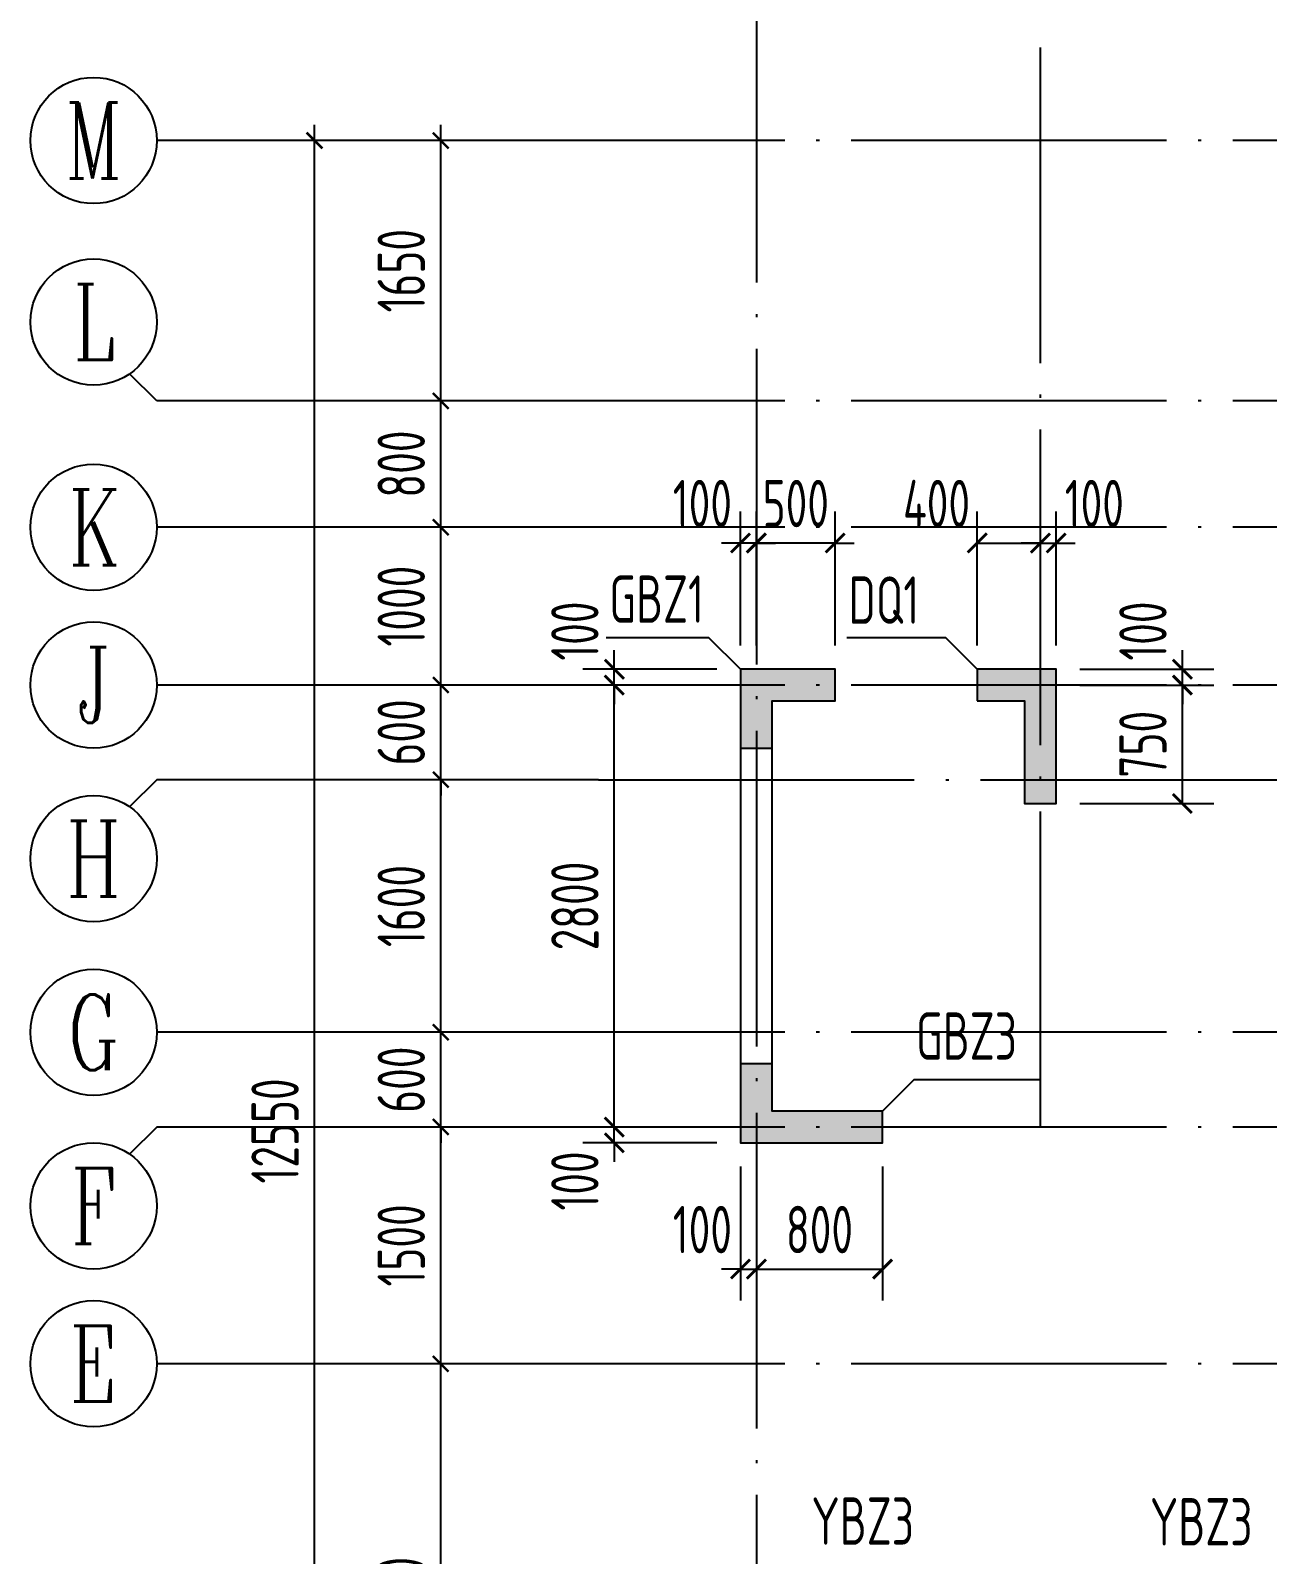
# Model space of a CAD drawing. Extents: x -1058961 to 23600, y -449123 to 2751847.
# Drawn here: x -449364 to -441525, y -111919 to -102264 of the extents above; entities that cross this region are included whole.
import ezdxf
from ezdxf.enums import TextEntityAlignment as Align

# ---------------------------------------------------------------- set-up
doc = ezdxf.new("R2010")
doc.units = 0
doc.header["$LTSCALE"] = 1000
doc.linetypes.add('DOTE', pattern=[2.42, 2, -0.2, 0.02, -0.2])
doc.layers.get('0').update_dxf_attribs({"linetype": 'CONTINUOUS'})
doc.layers.get('DEFPOINTS').update_dxf_attribs({"linetype": 'CONTINUOUS'})
for name, color, linetype in [('A-AXIS', 1, 'CONTINUOUS'), ('A-DOTE', 10, 'DOTE'), ('AXIS_NUM', 7, 'CONTINUOUS'), ('S-Q墙实线', 6, 'CONTINUOUS'), ('S-Q墙标注', 3, 'CONTINUOUS'), ('S-X详图填充', 252, 'CONTINUOUS'), ('S-X详图实线', 4, 'CONTINUOUS'), ('S-Y一般标注', 3, 'CONTINUOUS'), ('S-Z柱编号', 6, 'CONTINUOUS')]:
    doc.layers.add(name, color=color, linetype=linetype)
doc.styles.add('TSSD_Axis', font='complex.shx', dxfattribs={"width": 0.7, "bigfont": 'hztxt.shx'})
doc.styles.add('TSSD_DIMENSION', font='Tssdeng.shx', dxfattribs={"width": 0.7, "bigfont": 'tssdchn.shx'})
doc.styles.add('TSSD_REIN', font='tssdeng.shx', dxfattribs={"width": 0.7, "height": 300, "bigfont": 'tssdchn.shx'})
doc.styles.add('结构文字', font='zstxt.shx', dxfattribs={"width": 0.7, "bigfont": 'zshz.shx'})
doc.dimstyles.new('STRUCK', dxfattribs={"dimtxt": 400, "dimasz": 121, "dimexe": 200, "dimexo": 150, "dimgap": 115, "dimtad": 1, "dimdec": 0, "dimdsep": 46, "dimtxsty": '结构文字', "dimblk": 'ARCHTICK', "dimcen": 400, "dimclrd": 3, "dimclre": 3, "dimclrt": 7, "dimadec": 0, "dimazin": 0, "dimtfac": 1, "dimtdec": 0, "dimtix": 1, "dimtmove": 2, "dimatfit": 3, "dimldrblk": '_DIMX', "dimfxl": 0, "dimtolj": 1, "dimtzin": 0, "dimarcsym": 0})
doc.dimstyles.new('TSSD_100_100', dxfattribs={"dimtxt": 300, "dimasz": 100, "dimexe": 100, "dimexo": 250, "dimgap": 100, "dimtad": 1, "dimdec": 0, "dimzin": 0, "dimdsep": 46, "dimtxsty": 'TSSD_DIMENSION', "dimblk": 'ARCHTICK', "dimcen": 0, "dimdle": 100, "dimclrt": 7, "dimadec": 0, "dimazin": 0, "dimtfac": 1, "dimtdec": 0, "dimtix": 1, "dimtmove": 2, "dimatfit": 3, "dimldrblk": 'ARCHTICK', "dimfxl": 0, "dimtolj": 1, "dimtzin": 0, "dimarcsym": 0})

# ---------------------------------------------------------------- blocks, each defined once
blk = doc.blocks.new('ts_axno')
at = {"color": 0, "linetype": 'ByBlock', "lineweight": -2}
blk.add_circle((0, 0), 0.5, dxfattribs=at)
at = {"color": 0, "linetype": 'ByBlock', "lineweight": -2, "style": 'TSSD_Axis', "width": 0.7}
blk.add_attdef('A', text='', height=0.6, dxfattribs=at).set_placement((0, 0), align=Align.MIDDLE_CENTER)
blk = doc.blocks.new('_ArchTick')
at = {"color": 0, "linetype": 'ByBlock', "const_width": 0.15}
blk.add_lwpolyline([(-0.5, -0.5), (0.5, 0.5)], dxfattribs=at)
blk = doc.blocks.new('*D1086')
at = {"layer": 'DEFPOINTS', "color": 0}
for p in [(2600, 10900), (3600, 10900), (3600, 9400)]:
    blk.add_point(p, dxfattribs=at)
at = {"layer": 'S-Y一般标注', "color": 0, "lineweight": -2}
for p, q in [((2600, 9300), (2600, 11000)), ((3350, 10900), (2500, 10900)), ((3350, 9400), (2500, 9400))]:
    blk.add_line(p, q, dxfattribs=at)
at = {"layer": 'S-Y一般标注', "color": 0, "lineweight": -2, "xscale": 100, "yscale": 100, "zscale": 100}
for p, rotation in [((2600, 10900), 90), ((2600, 9400), 270)]:
    blk.add_blockref('_ArchTick', p, dxfattribs=dict(at, rotation=rotation))
at = {"layer": 'S-Y一般标注', "color": 7, "insert": (2350, 10150), "char_height": 300, "attachment_point": 5, "rotation": 90, "style": 'TSSD_DIMENSION'}
blk.add_mtext('\\A1;1500', dxfattribs=at)
blk = doc.blocks.new('*D1087')
at = {"layer": 'DEFPOINTS', "color": 0}
for p in [(2600, 11500), (3600, 11500), (3600, 10900)]:
    blk.add_point(p, dxfattribs=at)
at = {"layer": 'S-Y一般标注', "color": 0, "lineweight": -2}
for p, q in [((2600, 11500), (2600, 11600)), ((3350, 11500), (2500, 11500)), ((2600, 10900), (2600, 11500)), ((3350, 10900), (2500, 10900)), ((2600, 10900), (2600, 10800))]:
    blk.add_line(p, q, dxfattribs=at)
at = {"layer": 'S-Y一般标注', "color": 0, "lineweight": -2, "xscale": 100, "yscale": 100, "zscale": 100}
for p, rotation in [((2600, 11500), 270), ((2600, 10900), 90)]:
    blk.add_blockref('_ArchTick', p, dxfattribs=dict(at, rotation=rotation))
at = {"layer": 'S-Y一般标注', "color": 7, "insert": (2350, 11200), "char_height": 300, "attachment_point": 5, "rotation": 90, "style": 'TSSD_DIMENSION'}
blk.add_mtext('\\A1;600', dxfattribs=at)
blk = doc.blocks.new('*D1088')
at = {"layer": 'DEFPOINTS', "color": 0}
for p in [(2600, 13100.3), (3600, 13100.3), (3600, 11500)]:
    blk.add_point(p, dxfattribs=at)
at = {"layer": 'S-Y一般标注', "color": 0, "lineweight": -2}
for p, q in [((2600, 11400), (2600, 13200.3)), ((3350, 13100.3), (2500, 13100.3)), ((3350, 11500), (2500, 11500))]:
    blk.add_line(p, q, dxfattribs=at)
at = {"layer": 'S-Y一般标注', "color": 0, "lineweight": -2, "xscale": 100, "yscale": 100, "zscale": 100}
for p, rotation in [((2600, 13100.3), 90), ((2600, 11500), 270)]:
    blk.add_blockref('_ArchTick', p, dxfattribs=dict(at, rotation=rotation))
at = {"layer": 'S-Y一般标注', "color": 7, "insert": (2350, 12300.2), "char_height": 300, "attachment_point": 5, "rotation": 90, "style": 'TSSD_DIMENSION'}
blk.add_mtext('\\A1;1600', dxfattribs=at)
blk = doc.blocks.new('*D1089')
at = {"layer": 'DEFPOINTS', "color": 0}
for p in [(2600, 13700), (3600, 13700), (3600, 13100.3)]:
    blk.add_point(p, dxfattribs=at)
at = {"layer": 'S-Y一般标注', "color": 0, "lineweight": -2}
for p, q in [((2600, 13700), (2600, 13800)), ((3350, 13700), (2500, 13700)), ((2600, 13100.3), (2600, 13700)), ((3350, 13100.3), (2500, 13100.3)), ((2600, 13100.3), (2600, 13000.3))]:
    blk.add_line(p, q, dxfattribs=at)
at = {"layer": 'S-Y一般标注', "color": 0, "lineweight": -2, "xscale": 100, "yscale": 100, "zscale": 100}
for p, rotation in [((2600, 13700), 270), ((2600, 13100.3), 90)]:
    blk.add_blockref('_ArchTick', p, dxfattribs=dict(at, rotation=rotation))
at = {"layer": 'S-Y一般标注', "color": 7, "insert": (2350, 13400.2), "char_height": 300, "attachment_point": 5, "rotation": 90, "style": 'TSSD_DIMENSION'}
blk.add_mtext('\\A1;600', dxfattribs=at)
blk = doc.blocks.new('*D1090')
at = {"layer": 'DEFPOINTS', "color": 0}
for p in [(2600, 14700), (3600, 14700), (3600, 13700)]:
    blk.add_point(p, dxfattribs=at)
at = {"layer": 'S-Y一般标注', "color": 0, "lineweight": -2}
for p, q in [((2600, 13600), (2600, 14800)), ((3350, 14700), (2500, 14700)), ((3350, 13700), (2500, 13700))]:
    blk.add_line(p, q, dxfattribs=at)
at = {"layer": 'S-Y一般标注', "color": 0, "lineweight": -2, "xscale": 100, "yscale": 100, "zscale": 100}
for p, rotation in [((2600, 14700), 90), ((2600, 13700), 270)]:
    blk.add_blockref('_ArchTick', p, dxfattribs=dict(at, rotation=rotation))
at = {"layer": 'S-Y一般标注', "color": 7, "insert": (2350, 14200), "char_height": 300, "attachment_point": 5, "rotation": 90, "style": 'TSSD_DIMENSION'}
blk.add_mtext('\\A1;1000', dxfattribs=at)
blk = doc.blocks.new('*D1091')
at = {"layer": 'DEFPOINTS', "color": 0}
for p in [(1800, 17150), (3600, 17150), (3600, 4600)]:
    blk.add_point(p, dxfattribs=at)
at = {"layer": 'S-Y一般标注', "color": 0, "lineweight": -2}
for p, q in [((1800, 4500), (1800, 17250)), ((3350, 17150), (1700, 17150)), ((3350, 4600), (1700, 4600))]:
    blk.add_line(p, q, dxfattribs=at)
at = {"layer": 'S-Y一般标注', "color": 0, "lineweight": -2, "xscale": 100, "yscale": 100, "zscale": 100}
for p, rotation in [((1800, 17150), 90), ((1800, 4600), 270)]:
    blk.add_blockref('_ArchTick', p, dxfattribs=dict(at, rotation=rotation))
at = {"layer": 'S-Y一般标注', "color": 7, "insert": (1550, 10875), "char_height": 300, "attachment_point": 5, "rotation": 90, "style": 'TSSD_DIMENSION'}
blk.add_mtext('\\A1;12550', dxfattribs=at)
blk = doc.blocks.new('*D1092')
at = {"layer": 'DEFPOINTS', "color": 0}
for p in [(2600, 15500), (3600, 15500), (3600, 14700)]:
    blk.add_point(p, dxfattribs=at)
at = {"layer": 'S-Y一般标注', "color": 0, "lineweight": -2}
for p, q in [((2600, 14600), (2600, 15600)), ((3350, 15500), (2500, 15500)), ((3350, 14700), (2500, 14700))]:
    blk.add_line(p, q, dxfattribs=at)
at = {"layer": 'S-Y一般标注', "color": 0, "lineweight": -2, "xscale": 100, "yscale": 100, "zscale": 100}
for p, rotation in [((2600, 15500), 90), ((2600, 14700), 270)]:
    blk.add_blockref('_ArchTick', p, dxfattribs=dict(at, rotation=rotation))
at = {"layer": 'S-Y一般标注', "color": 7, "insert": (2350, 15100), "char_height": 300, "attachment_point": 5, "rotation": 90, "style": 'TSSD_DIMENSION'}
blk.add_mtext('\\A1;800', dxfattribs=at)
blk = doc.blocks.new('*D1094')
at = {"layer": 'DEFPOINTS', "color": 0}
for p in [(2600, 9400), (3600, 9400), (3600, 6400)]:
    blk.add_point(p, dxfattribs=at)
at = {"layer": 'S-Y一般标注', "color": 0, "lineweight": -2}
for p, q in [((2600, 6300), (2600, 9500)), ((3350, 9400), (2500, 9400)), ((3350, 6400), (2500, 6400))]:
    blk.add_line(p, q, dxfattribs=at)
at = {"layer": 'S-Y一般标注', "color": 0, "lineweight": -2, "xscale": 100, "yscale": 100, "zscale": 100}
for p, rotation in [((2600, 9400), 90), ((2600, 6400), 270)]:
    blk.add_blockref('_ArchTick', p, dxfattribs=dict(at, rotation=rotation))
at = {"layer": 'S-Y一般标注', "color": 7, "insert": (2350, 7900), "char_height": 300, "attachment_point": 5, "rotation": 90, "style": 'TSSD_DIMENSION'}
blk.add_mtext('\\A1;3000', dxfattribs=at)
blk = doc.blocks.new('*D1123')
at = {"layer": 'DEFPOINTS', "color": 0}
for p in [(2600, 17150), (3600, 17150), (3600, 15500)]:
    blk.add_point(p, dxfattribs=at)
at = {"layer": 'S-Y一般标注', "color": 0, "lineweight": -2}
for p, q in [((2600, 15400), (2600, 17250)), ((3350, 17150), (2500, 17150)), ((3350, 15500), (2500, 15500))]:
    blk.add_line(p, q, dxfattribs=at)
at = {"layer": 'S-Y一般标注', "color": 0, "lineweight": -2, "xscale": 100, "yscale": 100, "zscale": 100}
for p, rotation in [((2600, 17150), 90), ((2600, 15500), 270)]:
    blk.add_blockref('_ArchTick', p, dxfattribs=dict(at, rotation=rotation))
at = {"layer": 'S-Y一般标注', "color": 7, "insert": (2350, 16325), "char_height": 300, "attachment_point": 5, "rotation": 90, "style": 'TSSD_DIMENSION'}
blk.add_mtext('\\A1;1650', dxfattribs=at)
blk = doc.blocks.new('*D113')
at = {"layer": 'DEFPOINTS', "color": 0}
for p in [(-445664.4, -109211), (-444864.4, -109211), (-444864.4, -109311)]:
    blk.add_point(p, dxfattribs=at)
at = {"layer": 'S-Q墙标注', "color": 3, "lineweight": -2}
for p, q in [((-445664.4, -109211), (-445664.4, -109090)), ((-445014.4, -109211), (-445864.4, -109211)), ((-445664.4, -109311), (-445664.4, -109211)), ((-445014.4, -109311), (-445864.4, -109311)), ((-445664.4, -109311), (-445664.4, -109432))]:
    blk.add_line(p, q, dxfattribs=at)
at = {"layer": 'S-Q墙标注', "color": 3, "lineweight": -2, "xscale": 121, "yscale": 121, "zscale": 121}
for p, rotation in [((-445664.4, -109211), 270), ((-445664.4, -109311), 90)]:
    blk.add_blockref('_ArchTick', p, dxfattribs=dict(at, rotation=rotation))
at = {"layer": 'S-Q墙标注', "color": 7, "insert": (-445914.4, -109552.9), "char_height": 300, "attachment_point": 5, "rotation": 90, "style": 'TSSD_REIN'}
blk.add_mtext('\\A1;100', dxfattribs=at)
blk = doc.blocks.new('_DIMX')
blk.add_line((-150, 0), (150, 0))
at = {"const_width": 50}
blk.add_lwpolyline([(-70, -70), (70, 70)], dxfattribs=at)
blk = doc.blocks.new('*D114')
at = {"layer": 'DEFPOINTS', "color": 0}
for p in [(-445664.4, -106411), (-444864.4, -106411), (-444864.4, -109211)]:
    blk.add_point(p, dxfattribs=at)
at = {"layer": 'S-Q墙标注', "color": 3, "lineweight": -2}
for p, q in [((-445014.4, -106411), (-445864.4, -106411)), ((-445664.4, -109211), (-445664.4, -106411)), ((-445014.4, -109211), (-445864.4, -109211))]:
    blk.add_line(p, q, dxfattribs=at)
at = {"layer": 'S-Q墙标注', "color": 3, "lineweight": -2, "xscale": 121, "yscale": 121, "zscale": 121}
for p, rotation in [((-445664.4, -106411), 90), ((-445664.4, -109211), 270)]:
    blk.add_blockref('_ArchTick', p, dxfattribs=dict(at, rotation=rotation))
at = {"layer": 'S-Q墙标注', "color": 7, "insert": (-445914.4, -107811), "char_height": 300, "attachment_point": 5, "rotation": 90, "style": 'TSSD_REIN'}
blk.add_mtext('\\A1;2800', dxfattribs=at)
blk = doc.blocks.new('*D115')
at = {"layer": 'DEFPOINTS', "color": 0}
for p in [(-445664.4, -106311), (-444864.4, -106311), (-444864.4, -106411)]:
    blk.add_point(p, dxfattribs=at)
at = {"layer": 'S-Q墙标注', "color": 3, "lineweight": -2}
for p, q in [((-445664.4, -106311), (-445664.4, -106190)), ((-445014.4, -106311), (-445864.4, -106311)), ((-445664.4, -106411), (-445664.4, -106311)), ((-445014.4, -106411), (-445864.4, -106411)), ((-445664.4, -106411), (-445664.4, -106532))]:
    blk.add_line(p, q, dxfattribs=at)
at = {"layer": 'S-Q墙标注', "color": 3, "lineweight": -2, "xscale": 121, "yscale": 121, "zscale": 121}
for p, rotation in [((-445664.4, -106311), 270), ((-445664.4, -106411), 90)]:
    blk.add_blockref('_ArchTick', p, dxfattribs=dict(at, rotation=rotation))
at = {"layer": 'S-Q墙标注', "color": 7, "insert": (-445914.4, -106069), "char_height": 300, "attachment_point": 5, "rotation": 90, "style": 'TSSD_REIN'}
blk.add_mtext('\\A1;100', dxfattribs=at)
blk = doc.blocks.new('*D116')
at = {"layer": 'DEFPOINTS', "color": 0}
for p in [(-444864.4, -109311), (-444764.4, -109311), (-444764.4, -110111)]:
    blk.add_point(p, dxfattribs=at)
at = {"layer": 'S-Q墙标注', "color": 3, "lineweight": -2}
for p, q in [((-444864.4, -109461), (-444864.4, -110311)), ((-444764.4, -109461), (-444764.4, -110311)), ((-444864.4, -110111), (-444985.4, -110111)), ((-444864.4, -110111), (-444764.4, -110111)), ((-444764.4, -110111), (-444643.4, -110111))]:
    blk.add_line(p, q, dxfattribs=at)
at = {"layer": 'S-Q墙标注', "color": 3, "lineweight": -2, "xscale": 121, "yscale": 121, "zscale": 121}
blk.add_blockref('_ArchTick', (-444864.4, -110111), dxfattribs=at)
at = {"layer": 'S-Q墙标注', "color": 3, "lineweight": -2, "xscale": 121, "yscale": 121, "zscale": 121, "rotation": 180}
blk.add_blockref('_ArchTick', (-444764.4, -110111), dxfattribs=at)
at = {"layer": 'S-Q墙标注', "color": 7, "insert": (-445106.3, -109861), "char_height": 300, "attachment_point": 5, "style": 'TSSD_REIN'}
blk.add_mtext('\\A1;100', dxfattribs=at)
blk = doc.blocks.new('*D117')
at = {"layer": 'DEFPOINTS', "color": 0}
for p in [(-444764.4, -109311), (-443964.4, -109311), (-443964.4, -110111)]:
    blk.add_point(p, dxfattribs=at)
at = {"layer": 'S-Q墙标注', "color": 3, "lineweight": -2}
for p, q in [((-444764.4, -109461), (-444764.4, -110311)), ((-443964.4, -109461), (-443964.4, -110311)), ((-444764.4, -110111), (-443964.4, -110111))]:
    blk.add_line(p, q, dxfattribs=at)
at = {"layer": 'S-Q墙标注', "color": 3, "lineweight": -2, "xscale": 121, "yscale": 121, "zscale": 121, "rotation": 180}
blk.add_blockref('_ArchTick', (-444764.4, -110111), dxfattribs=at)
at = {"layer": 'S-Q墙标注', "color": 3, "lineweight": -2, "xscale": 121, "yscale": 121, "zscale": 121}
blk.add_blockref('_ArchTick', (-443964.4, -110111), dxfattribs=at)
at = {"layer": 'S-Q墙标注', "color": 7, "insert": (-444364.4, -109861), "char_height": 300, "attachment_point": 5, "style": 'TSSD_REIN'}
blk.add_mtext('\\A1;800', dxfattribs=at)
blk = doc.blocks.new('*D120')
at = {"layer": 'DEFPOINTS', "color": 0}
for p in [(-444764.4, -105511), (-444764.4, -106311), (-444264.4, -106311)]:
    blk.add_point(p, dxfattribs=at)
at = {"layer": 'S-Q墙标注', "color": 3, "lineweight": -2}
for p, q in [((-444764.4, -106161), (-444764.4, -105311)), ((-444264.4, -106161), (-444264.4, -105311)), ((-444764.4, -105511), (-444885.4, -105511)), ((-444264.4, -105511), (-444764.4, -105511)), ((-444264.4, -105511), (-444143.4, -105511))]:
    blk.add_line(p, q, dxfattribs=at)
at = {"layer": 'S-Q墙标注', "color": 3, "lineweight": -2, "xscale": 121, "yscale": 121, "zscale": 121}
blk.add_blockref('_ArchTick', (-444764.4, -105511), dxfattribs=at)
at = {"layer": 'S-Q墙标注', "color": 3, "lineweight": -2, "xscale": 121, "yscale": 121, "zscale": 121, "rotation": 180}
blk.add_blockref('_ArchTick', (-444264.4, -105511), dxfattribs=at)
at = {"layer": 'S-Q墙标注', "color": 7, "insert": (-444514.4, -105261), "char_height": 300, "attachment_point": 5, "style": 'TSSD_REIN'}
blk.add_mtext('\\A1;500', dxfattribs=at)
blk = doc.blocks.new('*D121')
at = {"layer": 'DEFPOINTS', "color": 0}
for p in [(-444864.4, -105511), (-444864.4, -106311), (-444764.4, -106311)]:
    blk.add_point(p, dxfattribs=at)
at = {"layer": 'S-Q墙标注', "color": 3, "lineweight": -2}
for p, q in [((-444864.4, -106161), (-444864.4, -105311)), ((-444764.4, -106161), (-444764.4, -105311)), ((-444864.4, -105511), (-444985.4, -105511)), ((-444764.4, -105511), (-444864.4, -105511)), ((-444764.4, -105511), (-444643.4, -105511))]:
    blk.add_line(p, q, dxfattribs=at)
at = {"layer": 'S-Q墙标注', "color": 3, "lineweight": -2, "xscale": 121, "yscale": 121, "zscale": 121}
blk.add_blockref('_ArchTick', (-444864.4, -105511), dxfattribs=at)
at = {"layer": 'S-Q墙标注', "color": 3, "lineweight": -2, "xscale": 121, "yscale": 121, "zscale": 121, "rotation": 180}
blk.add_blockref('_ArchTick', (-444764.4, -105511), dxfattribs=at)
at = {"layer": 'S-Q墙标注', "color": 7, "insert": (-445106.3, -105261), "char_height": 300, "attachment_point": 5, "style": 'TSSD_REIN'}
blk.add_mtext('\\A1;100', dxfattribs=at)
blk = doc.blocks.new('*D132')
at = {"layer": 'DEFPOINTS', "color": 0}
for p in [(-442864.4, -106411), (-442064.4, -106411), (-442864.4, -107160.9)]:
    blk.add_point(p, dxfattribs=at)
at = {"layer": 'S-Q墙标注', "color": 3, "lineweight": -2}
for p, q in [((-442714.4, -106411), (-441864.4, -106411)), ((-442064.4, -107160.9), (-442064.4, -106411)), ((-442714.4, -107160.9), (-441864.4, -107160.9))]:
    blk.add_line(p, q, dxfattribs=at)
at = {"layer": 'S-Q墙标注', "color": 3, "lineweight": -2, "xscale": 121, "yscale": 121, "zscale": 121}
for p, rotation in [((-442064.4, -106411), 90), ((-442064.4, -107160.9), 270)]:
    blk.add_blockref('_ArchTick', p, dxfattribs=dict(at, rotation=rotation))
at = {"layer": 'S-Q墙标注', "color": 7, "insert": (-442314.4, -106785.9), "char_height": 300, "attachment_point": 5, "rotation": 90, "style": 'TSSD_REIN'}
blk.add_mtext('\\A1;750', dxfattribs=at)
blk = doc.blocks.new('*D133')
at = {"layer": 'DEFPOINTS', "color": 0}
for p in [(-442864.4, -106311), (-442064.4, -106311), (-442864.4, -106411)]:
    blk.add_point(p, dxfattribs=at)
at = {"layer": 'S-Q墙标注', "color": 3, "lineweight": -2}
for p, q in [((-442064.4, -106311), (-442064.4, -106190)), ((-442714.4, -106311), (-441864.4, -106311)), ((-442064.4, -106411), (-442064.4, -106311)), ((-442714.4, -106411), (-441864.4, -106411)), ((-442064.4, -106411), (-442064.4, -106532))]:
    blk.add_line(p, q, dxfattribs=at)
at = {"layer": 'S-Q墙标注', "color": 3, "lineweight": -2, "xscale": 121, "yscale": 121, "zscale": 121}
for p, rotation in [((-442064.4, -106311), 270), ((-442064.4, -106411), 90)]:
    blk.add_blockref('_ArchTick', p, dxfattribs=dict(at, rotation=rotation))
at = {"layer": 'S-Q墙标注', "color": 7, "insert": (-442314.4, -106069), "char_height": 300, "attachment_point": 5, "rotation": 90, "style": 'TSSD_REIN'}
blk.add_mtext('\\A1;100', dxfattribs=at)
blk = doc.blocks.new('*D134')
at = {"layer": 'DEFPOINTS', "color": 0}
for p in [(-442964.4, -105511), (-443364.3, -106311), (-442964.4, -106311)]:
    blk.add_point(p, dxfattribs=at)
at = {"layer": 'S-Q墙标注', "color": 3, "lineweight": -2}
for p, q in [((-443364.3, -106161), (-443364.3, -105311)), ((-442964.4, -106161), (-442964.4, -105311)), ((-443364.3, -105511), (-442964.4, -105511))]:
    blk.add_line(p, q, dxfattribs=at)
at = {"layer": 'S-Q墙标注', "color": 3, "lineweight": -2, "xscale": 121, "yscale": 121, "zscale": 121, "rotation": 180}
blk.add_blockref('_ArchTick', (-443364.3, -105511), dxfattribs=at)
at = {"layer": 'S-Q墙标注', "color": 3, "lineweight": -2, "xscale": 121, "yscale": 121, "zscale": 121}
blk.add_blockref('_ArchTick', (-442964.4, -105511), dxfattribs=at)
at = {"layer": 'S-Q墙标注', "color": 7, "insert": (-443622.4, -105261), "char_height": 300, "attachment_point": 5, "style": 'TSSD_REIN'}
blk.add_mtext('\\A1;400', dxfattribs=at)
blk = doc.blocks.new('*D135')
at = {"layer": 'DEFPOINTS', "color": 0}
for p in [(-442864.4, -105511), (-442964.4, -106311), (-442864.4, -106311)]:
    blk.add_point(p, dxfattribs=at)
at = {"layer": 'S-Q墙标注', "color": 3, "lineweight": -2}
for p, q in [((-442964.4, -106161), (-442964.4, -105311)), ((-442864.4, -106161), (-442864.4, -105311)), ((-442964.4, -105511), (-443085.4, -105511)), ((-442964.4, -105511), (-442864.4, -105511)), ((-442864.4, -105511), (-442743.4, -105511))]:
    blk.add_line(p, q, dxfattribs=at)
at = {"layer": 'S-Q墙标注', "color": 3, "lineweight": -2, "xscale": 121, "yscale": 121, "zscale": 121}
blk.add_blockref('_ArchTick', (-442964.4, -105511), dxfattribs=at)
at = {"layer": 'S-Q墙标注', "color": 3, "lineweight": -2, "xscale": 121, "yscale": 121, "zscale": 121, "rotation": 180}
blk.add_blockref('_ArchTick', (-442864.4, -105511), dxfattribs=at)
at = {"layer": 'S-Q墙标注', "color": 7, "insert": (-442622.5, -105261), "char_height": 300, "attachment_point": 5, "style": 'TSSD_REIN'}
blk.add_mtext('\\A1;100', dxfattribs=at)
blk = doc.blocks.new('20210726.16395156')
at = {"layer": 'A-AXIS'}
for p, q in [((3600, 17150), (800, 17150)), ((800, 15500), (628.4, 15671.7)), ((3600, 15500), (800, 15500)), ((3600, 14700), (800, 14700)), ((3600, 13700), (800, 13700)), ((800, 13100.3), (628.4, 12928.7)), ((3600, 13100.3), (800, 13100.3)), ((3600, 11500), (800, 11500)), ((800, 10900), (628.4, 10728.4)), ((3600, 10900), (800, 10900)), ((3600, 9400), (800, 9400))]:
    blk.add_line(p, q, dxfattribs=at)
at = {"layer": 'A-DOTE'}
for p, q in [((4600, 18249.9), (4600, 3600)), ((6400, 10900), (6400, 18249.9)), ((55600, 17150), (3600, 17150)), ((55600, 15500), (3600, 15500)), ((55600, 14700), (3600, 14700)), ((55600, 13700), (3600, 13700)), ((3600, 13100.3), (55600, 13100.3)), ((55600, 11500), (3600, 11500)), ((55600, 10900), (3600, 10900)), ((55600, 9400), (3600, 9400))]:
    blk.add_line(p, q, dxfattribs=at)
at = {"layer": 'A-AXIS'}
ref = blk.add_blockref('ts_axno', (400, 17150), dxfattribs=dict(at, xscale=800, yscale=800, zscale=800))
ref.add_attrib('G', 'M', dxfattribs={"layer": 'AXIS_NUM', "height": 480, "style": 'TSSD_Axis', "width": 0.7}).set_placement((400, 17150), align=Align.MIDDLE_CENTER)
ref = blk.add_blockref('ts_axno', (400, 16000), dxfattribs=dict(at, xscale=800, yscale=800, zscale=800))
ref.add_attrib('G', 'L', dxfattribs={"layer": 'AXIS_NUM', "height": 480, "style": 'TSSD_Axis', "width": 0.7}).set_placement((400, 16000), align=Align.MIDDLE_CENTER)
ref = blk.add_blockref('ts_axno', (400, 14700), dxfattribs=dict(at, xscale=800, yscale=800, zscale=800))
ref.add_attrib('G', 'K', dxfattribs={"layer": 'AXIS_NUM', "height": 480, "style": 'TSSD_Axis', "width": 0.7}).set_placement((400, 14700), align=Align.MIDDLE_CENTER)
ref = blk.add_blockref('ts_axno', (400, 13700), dxfattribs=dict(at, xscale=800, yscale=800, zscale=800))
ref.add_attrib('G', 'J', dxfattribs={"layer": 'AXIS_NUM', "height": 480, "style": 'TSSD_Axis', "width": 0.7}).set_placement((400, 13700), align=Align.MIDDLE_CENTER)
ref = blk.add_blockref('ts_axno', (400, 12600.3), dxfattribs=dict(at, xscale=800, yscale=800, zscale=800))
ref.add_attrib('C', 'H', dxfattribs={"layer": 'AXIS_NUM', "height": 480, "style": 'TSSD_Axis', "width": 0.7}).set_placement((400, 12600.3), align=Align.MIDDLE_CENTER)
ref = blk.add_blockref('ts_axno', (400, 11500), dxfattribs=dict(at, xscale=800, yscale=800, zscale=800))
ref.add_attrib('D', 'G', dxfattribs={"layer": 'AXIS_NUM', "height": 480, "style": 'TSSD_Axis', "width": 0.7}).set_placement((400, 11500), align=Align.MIDDLE_CENTER)
ref = blk.add_blockref('ts_axno', (400, 10400), dxfattribs=dict(at, xscale=800, yscale=800, zscale=800))
ref.add_attrib('C', 'F', dxfattribs={"layer": 'AXIS_NUM', "height": 480, "style": 'TSSD_Axis', "width": 0.7}).set_placement((400, 10400), align=Align.MIDDLE_CENTER)
ref = blk.add_blockref('ts_axno', (400, 9400), dxfattribs=dict(at, xscale=800, yscale=800, zscale=800))
ref.add_attrib('B', 'E', dxfattribs={"layer": 'AXIS_NUM', "height": 480, "style": 'TSSD_Axis', "width": 0.7}).set_placement((400, 9400), align=Align.MIDDLE_CENTER)
at = {"layer": 'S-Y一般标注'}
for base, p1, p2, picture, middle in [((1800, 17150), (3600, 4600), (3600, 17150), '*D1091', (1550, 10875)), ((2600, 17150), (3600, 15500), (3600, 17150), '*D1123', (2350, 16325)), ((2600, 15500), (3600, 14700), (3600, 15500), '*D1092', (2350, 15100)), ((2600, 14700), (3600, 13700), (3600, 14700), '*D1090', (2350, 14200)), ((2600, 13700), (3600, 13100.3), (3600, 13700), '*D1089', (2350, 13400.2)), ((2600, 13100.3), (3600, 11500), (3600, 13100.3), '*D1088', (2350, 12300.2)), ((2600, 11500), (3600, 10900), (3600, 11500), '*D1087', (2350, 11200)), ((2600, 10900), (3600, 9400), (3600, 10900), '*D1086', (2350, 10150)), ((2600, 9400), (3600, 6400), (3600, 9400), '*D1094', (2350, 7900))]:
    dim = blk.add_linear_dim(base=base, p1=p1, p2=p2, angle=90, dimstyle='TSSD_100_100', dxfattribs=at)
    dim.commit()
    dim.dimension.update_dxf_attribs({"geometry": picture, "text_midpoint": middle})

msp = doc.modelspace()

# ---------------------------------------------------------------- hatches: boundary and pattern name
at = {"layer": 'S-X详图填充'}
h = msp.add_hatch(color=256, dxfattribs=at)
h.dxf.hatch_style = 1
h.paths.add_polyline_path([(-444864.4, -106810.95), (-444664.4, -106810.95), (-444664.4, -106510.95), (-444264.4, -106510.95), (-444264.4, -106310.95), (-444864.4, -106310.95)])
h = msp.add_hatch(color=256, dxfattribs=at)
h.dxf.hatch_style = 1
h.paths.add_polyline_path([(-443364.3, -106510.96), (-443064.38, -106510.95), (-443064.38, -107160.93), (-442864.38, -107160.93), (-442864.38, -106310.95), (-443364.3, -106310.96)])
h = msp.add_hatch(color=256, dxfattribs=at)
h.dxf.hatch_style = 1
h.paths.add_polyline_path([(-444664.4, -108810.95), (-444864.4, -108810.95), (-444864.4, -109310.95), (-443964.39, -109310.95), (-443964.39, -109110.95), (-444664.4, -109110.95)])

# ---------------------------------------------------------------- linework, layer by layer
at = {"layer": 'S-Q墙实线'}
for points in [[(-444664.4, -106510.95), (-444264.4, -106510.95), (-444264.4, -106310.95), (-444864.4, -106310.95), (-444864.4, -109310.95), (-443964.39, -109310.95), (-443964.39, -109110.95), (-444664.4, -109110.95)], [(-443364.3, -106510.96), (-443064.38, -106510.95), (-443064.38, -107160.93), (-442864.38, -107160.93), (-442864.38, -106310.95), (-443364.3, -106310.96)]]:
    msp.add_lwpolyline(points, close=True, dxfattribs=at)
at = {"layer": 'S-X详图实线'}
for points in [[(-444864.4, -106810.95), (-444664.4, -106810.95), (-444664.4, -106510.95), (-444264.4, -106510.95), (-444264.4, -106310.95), (-444864.4, -106310.95), (-444864.4, -106810.95)], [(-443364.3, -106510.96), (-443064.38, -106510.95), (-443064.38, -107160.93), (-442864.38, -107160.93), (-442864.38, -106310.95), (-443364.3, -106310.96), (-443364.3, -106510.96)], [(-444664.4, -108810.95), (-444864.4, -108810.95), (-444864.4, -109310.95), (-443964.39, -109310.95), (-443964.39, -109110.95), (-444664.4, -109110.95), (-444664.4, -108810.95)]]:
    msp.add_lwpolyline(points, close=True, dxfattribs=at)
at = {"layer": 'S-Z柱编号', "color": 7}
for points in [[(-444864.4, -106310.95), (-445064.4, -106110.95), (-445715.97, -106110.95)], [(-443364.3, -106310.95), (-443564.3, -106110.95), (-444191.77, -106110.95)], [(-443964.39, -109110.95), (-443764.39, -108910.95), (-442964.6, -108910.95)]]:
    msp.add_lwpolyline(points, dxfattribs=at)

# ---------------------------------------------------------------- block references
at = {"layer": 'A-DOTE'}
msp.add_blockref('20210726.16395156', (-449364.4, -120111), dxfattribs=at)

# ---------------------------------------------------------------- texts
at = {"layer": 'S-Z柱编号', "color": 7, "style": 'TSSD_REIN', "width": 0.7}
for s, p in [('GBZ1', (-445696.17, -106106.48)), ('DQ1', (-444180.02, -106112.67)), ('GBZ3', (-443752.56, -108874.71)), ('YBZ3', (-444415.41, -111947.25)), ('YBZ3', (-442270.15, -111951.67))]:
    msp.add_text(s, height=300, dxfattribs=at).set_placement(p, align=Align.BOTTOM_LEFT)

# ---------------------------------------------------------------- dimensions: what is measured, and where the dimension line sits
at = {"layer": 'S-Q墙标注'}
for base, p1, p2, angle, picture, middle in [((-444864.41, -105510.95), (-444764.4, -106310.95), (-444864.41, -106310.95), 180, '*D121', (-445106.33, -105260.95)), ((-445664.4, -106310.95), (-444864.4, -106410.95), (-444864.4, -106310.95), 90, '*D115', (-445914.4, -106069.03)), ((-442064.38, -106310.95), (-442864.38, -106410.95), (-442864.38, -106310.95), 90, '*D133', (-442314.38, -106069.03)), ((-445664.4, -109210.95), (-444864.4, -109310.95), (-444864.4, -109210.95), 90, '*D113', (-445914.4, -109552.88))]:
    dim = msp.add_linear_dim(base=base, p1=p1, p2=p2, angle=angle, dimstyle='STRUCK', override={"dimtxt": 300, "dimgap": 100, "dimtxsty": 'TSSD_REIN'}, dxfattribs=at)
    dim.commit()
    dim.dimension.update_dxf_attribs({"geometry": picture, "text_midpoint": middle, "dimtype": 160})
for base, p1, p2, angle, picture, middle in [((-444764.4, -105510.95), (-444264.4, -106310.95), (-444764.4, -106310.95), 180, '*D120', (-444514.4, -105260.95)), ((-445664.4, -106410.95), (-444864.4, -109210.95), (-444864.4, -106410.95), 90, '*D114', (-445914.4, -107810.95)), ((-442064.38, -106410.95), (-442864.38, -107160.93), (-442864.38, -106410.95), 90, '*D132', (-442314.38, -106785.94))]:
    dim = msp.add_linear_dim(base=base, p1=p1, p2=p2, angle=angle, dimstyle='STRUCK', override={"dimtxt": 300, "dimgap": 100, "dimtxsty": 'TSSD_REIN'}, dxfattribs=at)
    dim.commit()
    dim.dimension.update_dxf_attribs({"geometry": picture, "text_midpoint": middle})
for base, p1, p2, picture, middle in [((-442964.4, -105510.95), (-443364.3, -106310.95), (-442964.4, -106310.95), '*D134', (-443622.38, -105260.95)), ((-442864.38, -105510.95), (-442964.4, -106310.95), (-442864.38, -106310.95), '*D135', (-442622.46, -105260.95)), ((-444764.4, -110110.95), (-444864.4, -109310.95), (-444764.4, -109310.95), '*D116', (-445106.32, -109860.95))]:
    dim = msp.add_linear_dim(base=base, p1=p1, p2=p2, dimstyle='STRUCK', override={"dimtxt": 300, "dimgap": 100, "dimtxsty": 'TSSD_REIN'}, dxfattribs=at)
    dim.commit()
    dim.dimension.update_dxf_attribs({"geometry": picture, "text_midpoint": middle, "dimtype": 160})
dim = msp.add_linear_dim(base=(-443964.39, -110110.95), p1=(-444764.4, -109310.95), p2=(-443964.39, -109310.95), dimstyle='STRUCK', override={"dimtxt": 300, "dimgap": 100, "dimtxsty": 'TSSD_REIN'}, dxfattribs=at)
dim.commit()
dim.dimension.update_dxf_attribs({"geometry": '*D117', "text_midpoint": (-444364.39, -109860.95)})

doc.saveas('drawing.dxf')
